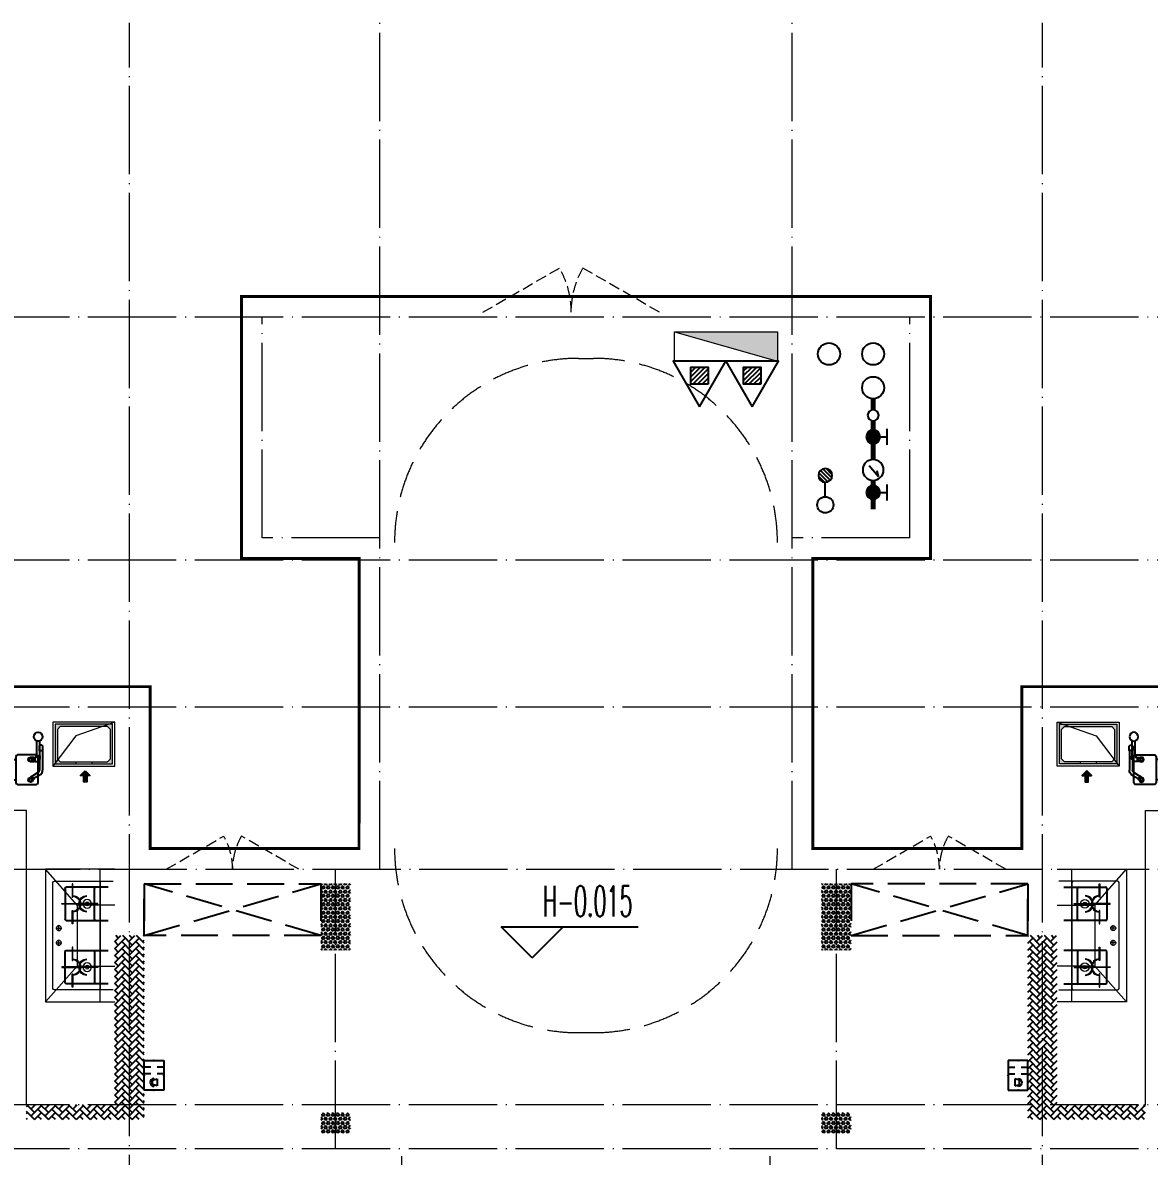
# Model space of a CAD drawing. Extents: x 27938 to 983267, y -209821 to 1628073.
# Drawn here: x 690791 to 698442, y -169785 to -162085 of the extents above; entities that cross this region are included whole.
import ezdxf
from ezdxf.enums import TextEntityAlignment as Align

# ---------------------------------------------------------------- set-up
doc = ezdxf.new("R2010")
doc.units = 0
doc.header["$LTSCALE"] = 1000
doc.header["$MEASUREMENT"] = 0
for name, pattern in [('A户型$0$DASH', [0.35, 0.25, -0.1]), ('DASH', [0.35, 0.25, -0.1]), ('DOTE', [2.4200000000000004, 2, -0.2, 0.02, -0.2])]:
    doc.linetypes.add(name, pattern=pattern)
for name, color, linetype in [('3.5方案汇报，与郭总、侯月琴确定户型_t8$0$2020.03.04 -1安徽标准化洋房户型(UA）_t8_t8$0$看线', 154, 'Continuous'), ('5fur', 250, 'Continuous'), ('AH-FURNITURE', 1, 'Continuous'), ('DIM_ELEV', 3, 'Continuous'), ('EQUIP-安防', 3, 'Continuous'), ('EQUIP_地漏', 7, 'Continuous'), ('EQUIP_消防', 7, 'Continuous'), ('VPIPE-凝结', 150, 'Continuous'), ('VPIPE-废水', 31, 'Continuous'), ('VPIPE-消防', 1, 'TG_X'), ('VPIPE-给水', 3, 'TG_J'), ('保温', 6, 'Continuous'), ('建筑-排气道', 9, 'Continuous'), ('污水', 3, 'Continuous'), ('给水', 4, 'Continuous')]:
    doc.layers.add(name, color=color, linetype=linetype)
for name, color, linetype, lineweight in [('DOTE', 19, 'DOTE', 9), ('EQUIP_消火栓', 242, 'Continuous', 18), ('LVTRY', 1, 'Continuous', 13), ('PUB_HATCH', 8, 'Continuous', 9), ('STAIR', 2, 'Continuous', 18), ('WINDOW', 144, 'Continuous', 15), ('平面-空调预留孔', 173, 'Continuous', 15), ('立面-洞口示意', 152, 'Continuous', 13)]:
    doc.layers.add(name, color=color, linetype=linetype, lineweight=lineweight)
doc.styles.add('_TCH_DIM', font='SIMPLEX.shx', dxfattribs={"width": 0.7, "bigfont": 'GBCBIG.shx'})
doc.styles.add('_TEL_DIM', font='SIMPLEX', dxfattribs={"width": 0.8, "height": 3.5, "bigfont": 'HZTXT'})
doc.styles.add('DIM_FONT', font='SIMPLEX.shx', dxfattribs={"width": 0.56})
doc.styles.add('TG_LINETYPE', font='SIMPLEX', dxfattribs={"width": 0.8, "height": 3, "bigfont": 'HZTXT'})
doc.linetypes.add('TG_J', pattern='A,2,-0.22,["J",TG_LINETYPE,S=0.1,R=0,X=-0.18,Y=-0.15],0', length=2.22)
doc.linetypes.add('TG_X', pattern='A,4,-0.3,["X",TG_LINETYPE,S=0.1,R=0,X=-0.23,Y=-0.15],0', length=4.3)
pattern_1 = [(45, (0, 0), (0, 47.41575231924514), [100.584, -33.528]), (135, (23.70786, 23.70786), (3.05311331771918e-15, 47.41575231924513), [100.584, -33.528])]
pattern_2 = [(90, (0, 0), (-16.49778, 1.010197673501861e-15), [9.525, -19.05]), (210, (0, 0), (8.248889999999996, -14.28749658604684), [9.525, -19.05]), (150, (5.83238038093927e-16, 9.525), (-8.248890000000003, -14.28749658604684), [9.525, -19.05])]

# ---------------------------------------------------------------- blocks, each defined once
blk = doc.blocks.new('GFDGDGRDGRDG')
at = {"layer": 'DOTE', "linetype": 'DOTE', "ltscale": 0.3}
for p, q in [((584693.6727573578, 360558.3317887957), (584693.6727573578, 376108.3318260653)), ((586393.6739016979, 370358.3317887944), (586393.6739016979, 376108.3318260652)), ((589193.6739016979, 370358.3317887944), (589193.6739016979, 376108.3318260652)), ((590893.6727573577, 360558.3317887957), (590893.6727573578, 376108.3318260653)), ((626393.6739016926, 374108.3318260654), (573593.6739016977, 374108.3318260652)), ((585593.6739016979, 372608.3318260652), (585593.6739016979, 374108.3318260652)), ((589993.673901698, 372608.3318260652), (589993.673901698, 374108.3318260652)), ((586393.6739016979, 372608.3318260651), (585593.6739016979, 372608.3318260652)), ((589993.6739016979, 372608.331826065), (589193.6739016977, 372608.3318260651)), ((626393.6739016926, 372458.3318214077), (573593.6739016977, 372458.3318214077)), ((626393.6739016926, 371458.3317887855), (573593.6739016977, 371458.3317887856)), ((573593.6739016977, 370358.3317887947), (626393.6739016925, 370358.3317887948)), ((586093.6727573578, 368458.3321396253), (586093.6727573579, 370358.3317887947)), ((589493.6727573576, 368458.3321396253), (589493.6727573575, 370358.3317887947)), ((626393.6739016925, 368758.3321396255), (573593.6739016977, 368758.3321396253)), ((626393.6739016925, 368458.3321396253), (573593.6739016977, 368458.3321396253)), ((586543.6727573578, 366358.3321396253), (586543.6727573579, 368458.3321396253)), ((589043.6727573577, 366358.3321396253), (589043.6727573577, 368458.3321396253))]:
    blk.add_line(p, q, dxfattribs=at)
blk = doc.blocks.new('VDGVDVXVE')
at = {"layer": '5fur', "linetype": 'A户型$0$DASH'}
blk.add_line((584793.6734405416, 369908.3288202945), (585993.6729037969, 370258.3320387355), dxfattribs=at)
for points in [[(584793.6734405446, 370258.3323639112), (584793.6734405416, 369908.3288202945), (584793.6734405423, 370258.3322235735), (585993.6729037894, 370258.3322352271), (585993.6729037864, 369908.3286916104), (584793.6734405416, 369908.3288202945)], [(585993.6729037864, 369908.3286916104), (584793.6734405458, 370258.3322235739)]]:
    blk.add_lwpolyline(points, dxfattribs=at)
blk = doc.blocks.new('A$C60D053AF')
at = {"layer": 'AH-FURNITURE', "color": 8}
for p, q in [((192.50000075961, -70.99998518347275), (327.5735938884318, -70.99998518347275)), ((232.5000007597264, -89.99999966996256), (128.2842720070621, -89.99999966996256)), ((232.5000007597264, -109.9999996698461), (128.2842720075278, -109.9999996699626)), ((192.50000075961, -90.99998518347275), (327.5735938884318, -90.99998518347275)), ((245.0000007597264, -129.4999851834727), (245.0000007597264, -122.4999996698461)), ((265.0000007597264, -129.4999851834727), (265.0000007597264, -122.4999996698461)), ((341.7157295121578, -96.85784955974668), (370.0190303710988, -143.1611504186876)), ((355.8578651358839, -82.71571393602062), (384.1611659948248, -129.0190147949615)), ((255.0000007597264, -280.9999851834727), (255.0000007597264, -250.9999851834727)), ((255.0000007597264, -280.9999851834727), (393.0000007597264, -280.9999851834727)), ((393.0000007597264, -280.9999851834727), (393.0000007597264, -250.9999851834727))]:
    blk.add_line(p, q, dxfattribs=at)
for points in [[(170.00000075961, -67.99998518347275, 1), (170.00000075961, -93.99998518358916), (192.50000075961, -93.99998518347275), (192.50000075961, -67.99998518347275)], [(234.0000007597264, -250.9999851834727), (414.0000007597264, -250.9999851834727, 0.4142135623730951), (424.0000007597264, -240.9999851834727), (424.0000007597264, -110.9999851834727, 0.4142135623730951), (414.0000007597264, -100.9999851834727), (234.0000007597264, -100.9999851834727, 0.4142135623730951), (224.0000007597264, -110.9999851834727), (224.0000007597264, -240.9999851834727, 0.4142135623730951)], [(268.0000007597264, -122.4999996698461), (268.0000007597264, -106.9999996698461, 0.4142135623724265), (248.0000007597264, -86.99999966984615), (232.5000007597264, -86.99999966984615), (232.50000075961, -112.9999996698461), (242.0000007597264, -112.9999996698461), (242.0000007597264, -122.4999996698461)], [(242.0000007597264, -151.9999851834727, 1), (268.0000007597264, -151.9999851834727), (268.0000007597264, -129.4999851834727), (242.0000007597264, -129.4999851834727)], [(383.8076126043452, -161.1923733388539, 1), (402.192388915224, -142.8075970279751), (386.2824863384012, -126.8976944513852), (367.8977100276388, -145.282470762264)]]:
    blk.add_lwpolyline(points, format="xyb", close=True, dxfattribs=at)
for centre, radius in [((100.0000007598428, -99.99999967066105), 30), ((255.0000007597264, -151.9999851834727), 15), ((255.0000007597264, -151.9999851834727), 10), ((393.0000007597264, -151.9999851834727), 15), ((393.0000007597264, -151.9999851834727), 10)]:
    blk.add_circle(centre, radius, dxfattribs=at)
for radius in [40, 20]:
    blk.add_arc((327.5735938884318, -110.9999851834727), radius, 45, 90, dxfattribs=at)
blk = doc.blocks.new('*U67')
h = blk.add_hatch(color=5)
h.set_gradient(color1=(0, 0, 255), rotation=180, tint=1)
h.paths.add_polyline_path([(3.524958103184869e-15, -2.819966482547906e-15), (-6.350000000000009, -6.349999999999992), (-6.350000000000001, -2.159000000000014), (-15, -2.158999999999999), (-14.99999999999999, 2.159000000000044), (-6.349999999999993, 2.159000000000029), (-6.349999999999985, 6.350000000000009)])
at = {"color": 0, "linetype": 'Continuous'}
blk.add_lwpolyline([(3.524958103184869e-15, -2.819966482547906e-15), (-6.350000000000009, -6.349999999999992), (-6.350000000000001, -2.159000000000014), (-15, -2.158999999999999), (-14.99999999999999, 2.159000000000044), (-6.349999999999993, 2.159000000000029), (-6.349999999999985, 6.350000000000009)], close=True, dxfattribs=at)
blk = doc.blocks.new('sgrsefv')
at = {"layer": 'PUB_HATCH'}
blk.add_hatch(color=256, dxfattribs=at).paths.add_polyline_path([(1112933.294422049, 840916.328306399), (1112933.294422049, 840646.328306399), (1113073.294422049, 840646.328306399), (1113073.294422049, 840661.328306399), (1112968.294422049, 840661.328306399), (1112948.294422049, 840681.328306399), (1112948.294422049, 840881.328306399), (1112968.294422049, 840901.328306399), (1113288.294422049, 840901.328306399), (1113308.294422049, 840881.328306399), (1113308.294422049, 840681.328306399), (1113288.294422049, 840661.328306399), (1113183.294422049, 840661.328306399), (1113183.294422049, 840646.328306399), (1113323.294422049, 840646.328306399), (1113323.294422049, 840916.328306399)])
at = {"layer": 'LVTRY', "color": 1}
for p, q in [((1113073.294422049, 840661.328306399), (1113073.294422049, 840646.328306399)), ((1113183.294422049, 840661.328306399), (1113183.294422049, 840646.328306399))]:
    blk.add_line(p, q, dxfattribs=at)
for points in [[(1112918.294422049, 840931.328306399), (1113338.294422049, 840931.328306399), (1113338.294422049, 840631.328306399), (1112918.294422049, 840631.328306399)], [(1112933.294422049, 840916.328306399), (1113323.294422049, 840916.328306399), (1113323.294422049, 840646.328306399), (1112933.294422049, 840646.328306399)], [(1113288.294422049, 840661.328306399), (1112968.294422049, 840661.328306399), (1112948.294422049, 840681.328306399), (1112948.294422049, 840881.328306399), (1112968.294422049, 840901.328306399), (1113288.294422049, 840901.328306399), (1113308.294422049, 840881.328306399), (1113308.294422049, 840681.328306399), (1113288.294422049, 840661.328306399)]]:
    blk.add_lwpolyline(points, close=True, dxfattribs=at)
at = {"layer": '立面-洞口示意'}
blk.add_lwpolyline([(1112918.294422049, 840931.328306399), (1113181.846359163, 840837.3789231421), (1113338.294422049, 840631.328306399)], dxfattribs=at)
at = {"layer": '建筑-排气道', "xscale": -5, "yscale": 5, "zscale": 5, "rotation": 270}
blk.add_blockref('*U67', (1113118.391369574, 840599.0160356248), dxfattribs=at)
blk = doc.blocks.new('rtyg7uyhg')
at = {"layer": 'LVTRY'}
for p, q in [((193590.3031336021, 45458.1133254503), (193590.3030643982, 45069.47696181395)), ((194234.6213208837, 45488.79502889935), (193620.9849572473, 45488.79513816872)), ((193925.7802168131, 45440.40881343969), (193940.0533153456, 45432.16822680717)), ((194265.3030643982, 45069.47684161765), (194265.3031336021, 45458.113205254)), ((193682.3485790417, 45406.97694542356), (193887.8216881326, 45406.97690883528)), ((193896.3984467548, 45429.87059594441), (193857.5823896687, 45326.26016876537)), ((193875.2965560293, 45316.03289288385), (193945.6178257855, 45401.45376218002)), ((194111.8940335871, 45406.97686893496), (194173.2576699507, 45406.97685800815)), ((193620.9848935069, 45130.84059271414), (193620.9849317512, 45345.61331998683)), ((193857.5823896687, 45326.26016876537), (193875.2965560293, 45316.03289288385)), ((194009.6212953876, 45345.61325078298), (194009.6212571432, 45130.84052351015)), ((194050.5303480524, 45130.84051622554), (194050.5303862967, 45345.61324349836)), ((194234.6212953876, 45345.61321071758), (194234.6212571432, 45130.84048344476)), ((193948.2576098526, 45069.47689807355), (193682.3485189436, 45069.47694542356)), ((194173.2576098526, 45069.47685800816), (194111.893973489, 45069.47686893508)), ((193620.9848771165, 45038.79513816872), (194234.621240753, 45038.79502889935))]:
    blk.add_line(p, q, dxfattribs=at)
for centre, radius in [((193866.4394935961, 45437.65873082454), 20.45454545454545), ((193989.1667663234, 45437.6587089707), 20.45454545454545), ((194070.9849481416, 45437.65869440146), 20.45454545454545), ((193815.3030944472, 45238.22692174855), 25.56818181818182), ((194137.4621853563, 45238.2268643822), 25.56818181818182)]:
    blk.add_circle(centre, radius, dxfattribs=at)
for centre, radius, start, end in [((193620.9849517839, 45458.11331998683), 30.68181818181818, 89.99998979807194, 179.9999897972382), ((193915.5529409315, 45422.69466753349), 20.45454545454545, 59.99998980057491, 159.4623117970261), ((193929.8260394641, 45414.45408090108), 20.45454545454545, 320.5376677968172, 59.99998980057491), ((194234.6213154203, 45458.11321071746), 30.68181818181818, 359.9999897972382, 89.99998979807194), ((193682.3485681149, 45345.61330905991), 61.36363636363636, 89.99998979807194, 179.9999897972382), ((193948.2576590239, 45345.6132617099), 61.36363636363636, 359.9999897972382, 89.99998979807194), ((194111.8940226603, 45345.61323257144), 61.36363636363636, 89.99998979807194, 179.9999897972382), ((194173.2576590239, 45345.6132216445), 61.36363636363636, 359.9999897972382, 89.99998979807194), ((193682.3485298705, 45130.84058178721), 61.36363636363636, 179.9999897972382, 269.9999897980719), ((193948.2576207797, 45130.8405344372), 61.36363636363636, 269.9999897980719, 359.9999897972382), ((194111.893984416, 45130.84050529861), 61.36363636363636, 179.9999897972382, 269.9999897980719), ((194173.2576207797, 45130.84049437181), 61.36363636363636, 269.9999897980719, 359.9999897972382), ((193620.9848825799, 45069.47695635049), 30.68181818181818, 179.9999897972382, 269.9999897980719), ((194234.6212462163, 45069.47684708112), 30.68181818181818, 269.9999897980719, 359.9999897972382)]:
    blk.add_arc(centre, radius, start, end, dxfattribs=at)
at = {"layer": 'LVTRY', "style": 'DIM_FONT', "width": 0.8, "flags": 9}
for tag in ['XSIZE', 'YSIZE']:
    blk.add_attdef(tag, (193927.8031388824, 45487.7665121054), '', height=0.5, rotation=89.99998979807198, dxfattribs=at)
blk = doc.blocks.new('A-Kitchen-7')
at = {"layer": 'LVTRY'}
for p, q in [((-518.6581278588565, 779.725278688129), (-7.244008776673581, 834.3051076843403)), ((-515, 756.005706589378), (-518.6581278588565, 779.725278688129)), ((-3.585880917788018, 810.5855355854728), (-515, 756.005706589378)), ((-29.12075551546877, 766.9560861630598), (-35.20590834700852, 806.4126680237241)), ((-7.244008776673581, 834.3051076843403), (-3.585880917788018, 810.5855355854728)), ((515, 780), (-5.820766091346741e-11, 780)), ((0, 756.005706589378), (-5.820766091346741e-11, 780)), ((515, 756.005706589378), (515, 780)), ((515, 756.005706589378), (-515, 756.005706589378)), ((-515, 756.005706589378), (-515, 40)), ((-485.6368437646597, 760.5342107040924), (-484.9384396369278, 756.005706589378)), ((-29.12075551543967, 766.9560861630598), (-112.0975807690556, 756.005706589378)), ((515, 40), (515, 756.005706589378)), ((-515, 40), (515, 40))]:
    blk.add_line(p, q, dxfattribs=at)
blk.add_lwpolyline([(-468.9430810984049, 40), (-468.9430810984049, 0), (468.9430810984049, 0), (468.9430810984632, 40)], close=True, dxfattribs=at)
blk = doc.blocks.new('FRSDFDGDGDRGDR')
at = {"layer": '平面-空调预留孔'}
for p, q in [((699612.3179923807, 775043.9561356568), (699612.3179923807, 775441.1561356868)), ((699618.9179923869, 775447.756135683), (699746.3179923192, 775447.756135683)), ((699746.3179923192, 775447.756135683), (699746.3179923192, 775355.3561357355)), ((699719.9179922946, 775342.156135743), (699719.9179922946, 775142.9561356006)), ((699726.5179923008, 775348.7561357393), (699739.7179923131, 775348.7561357393)), ((699726.5179923008, 775136.3561356043), (699739.7179923131, 775136.3561356043)), ((699746.3179923192, 775129.7561356081), (699746.3179923192, 775037.3561356605)), ((699746.3179923192, 775037.3561356605), (699618.9179923869, 775037.3561356605))]:
    blk.add_line(p, q, dxfattribs=at)
blk.add_lwpolyline([(699766.1179923377, 775166.7161355871), (699792.5179923623, 775153.5161355946), (699792.5179923623, 775057.1561356493), (699766.1179923377, 775043.9561356568), (699766.1179923377, 775017.5561356718), (699618.9179923869, 775017.5561356718, -0.4142135623730951), (699592.5179923623, 775043.9561356568), (699592.5179923623, 775441.1561356868, -0.4142135623730951), (699618.9179923869, 775467.5561356718), (699766.1179923377, 775467.5561356718), (699766.1179923377, 775441.1561356868), (699792.5179923623, 775427.9561356943), (699792.5179923623, 775331.596135749), (699766.1179923377, 775318.3961357565)], format="xyb", close=True, dxfattribs=at)
for centre, radius in [((699739.7179923131, 775331.596135749), 10.55999999400228), ((699739.7179923131, 775243.1561357992), 15.83999999100342), ((699739.7179923131, 775153.5161355946), 10.55999999400228)]:
    blk.add_circle(centre, radius, dxfattribs=at)
for centre, radius, start, end in [((699618.917992382, 775441.1561356819), 6.600000001199078, 89.99999995997936, 179.9999999533093), ((699726.5179922959, 775342.1561357381), 6.600000001199078, 89.99999995997936, 179.9999999533093), ((699739.717992318, 775355.3561357405), 6.600000001206354, 269.9999999599793, 359.9999999533093), ((699726.5179922959, 775142.9561356056), 6.600000001199078, 180.0000000400206, 270.0000000533608), ((699739.717992318, 775129.7561356032), 6.600000001206354, 4.002063966804346e-08, 90.00000005336085), ((699618.917992382, 775043.9561356618), 6.600000001199078, 180.0000000400206, 270.0000000533608)]:
    blk.add_arc(centre, radius, start, end, dxfattribs=at)
blk = doc.blocks.new('vcxvcdfvdxv')
at = {"layer": 'LVTRY', "color": 251}
for p, q in [((582293.6739017004, 370358.3313388836), (582763.883388323, 370358.3313388836)), ((582393.6739017006, 369458.3313388836), (582393.6739017006, 370358.3313388836)), ((582547.9432872576, 370115.375605545), (582763.883388323, 370358.3313388836)), ((582763.883388323, 370358.3313388836), (582763.883388323, 369458.3313388836)), ((582293.6739017004, 370115.375605545), (582547.9432872576, 370115.375605545)), ((582547.9432872576, 370115.375605545), (582547.9432872576, 369700.2770626678)), ((582547.9432872576, 369700.2770626678), (582293.6739017004, 369700.2770626678)), ((582763.883388323, 369458.3313388836), (582547.9432872576, 369700.2770626678)), ((582763.883388323, 369458.3313388836), (582293.6739017004, 369458.3313388836))]:
    blk.add_line(p, q, dxfattribs=at)
at = {"layer": 'LVTRY'}
for p, q in [((582703.6739017004, 370278.3313388836), (582303.6739017004, 370278.3313388837)), ((582338.6739017004, 370238.3313388838), (582623.6739017004, 370238.3313388837)), ((582338.6739017004, 370233.3313388838), (582623.6739017004, 370233.3313388837)), ((582393.6739017006, 370268.3313388837), (582393.6739017009, 369548.3313388836)), ((582428.6739017006, 370018.3313388837), (582428.6739017006, 370228.3313388838)), ((582433.6739017006, 370018.3313388837), (582433.6739017006, 370228.3313388838)), ((582578.9239017009, 370168.3313388837), (582578.9239017009, 370258.3313388838)), ((582578.9239017009, 370258.3313388838), (582583.4239017009, 370258.3313388838)), ((582583.4239017009, 370258.3313388838), (582583.4239017009, 370168.3313388837)), ((582628.6739017004, 370228.3313388837), (582628.6739017004, 370018.3313388837)), ((582633.6739017004, 370228.3313388837), (582633.6739017004, 370018.3313388837)), ((582713.6739017004, 369548.3313388836), (582713.6739017004, 370268.3313388836)), ((582583.4239017009, 370168.3313388837), (582578.9239017009, 370168.3313388837)), ((582393.6739017006, 369700.2770626678), (582393.6739017006, 370115.375605545)), ((582408.6739017009, 370125.581338884), (582536.1739017009, 370125.581338884)), ((582408.6739017009, 370121.081338884), (582408.6739017009, 370125.581338884)), ((582536.1739017009, 370121.081338884), (582408.6739017009, 370121.081338884)), ((582653.6739017002, 370125.581338884), (582526.1739017002, 370125.581338884)), ((582526.1739017002, 370125.581338884), (582526.1739017002, 370121.081338884)), ((582526.1739017002, 370121.081338884), (582653.6739017002, 370121.081338884)), ((582536.1739017009, 370125.581338884), (582536.1739017009, 370121.081338884)), ((582583.4239017009, 370078.3313388837), (582578.9239017009, 370078.3313388837)), ((582578.9239017009, 370078.3313388837), (582578.9239017009, 369988.3313388836)), ((582583.4239017009, 369988.3313388836), (582583.4239017009, 370078.3313388837)), ((582653.6739017002, 370121.081338884), (582653.6739017002, 370125.581338884)), ((582623.6739017004, 370013.3313388837), (582338.6739017004, 370013.3313388837)), ((582623.6739017004, 370008.3313388837), (582338.6739017004, 370008.3313388837)), ((582578.9239017009, 369988.3313388836), (582583.4239017009, 369988.3313388836)), ((582693.0707053135, 369958.3313388836), (582654.277098086, 369958.3313388836)), ((582673.6739017004, 369938.9345352706), (582673.6739017004, 369977.7281424981)), ((582693.0707053135, 369858.3313388836), (582654.277098086, 369858.3313388836)), ((582673.6739017004, 369838.9345352706), (582673.6739017004, 369877.7281424981)), ((582623.6739017004, 369808.3313388836), (582338.6739017004, 369808.3313388836)), ((582623.6739017004, 369803.3313388836), (582338.6739017004, 369803.3313388836)), ((582428.6739017006, 369798.3313388836), (582428.6739017006, 369588.3313388835)), ((582433.6739017006, 369798.3313388836), (582433.6739017006, 369588.3313388835)), ((582578.9239017009, 369738.3313388836), (582578.9239017009, 369828.3313388836)), ((582578.9239017009, 369828.3313388836), (582583.4239017009, 369828.3313388836)), ((582583.4239017009, 369828.3313388836), (582583.4239017009, 369738.3313388836)), ((582628.6739017004, 369588.3313388836), (582628.6739017004, 369798.3313388836)), ((582633.6739017004, 369588.3313388836), (582633.6739017004, 369798.3313388836)), ((582536.1739017009, 369695.5813388834), (582408.6739017009, 369695.5813388834)), ((582408.6739017009, 369695.5813388834), (582408.6739017009, 369691.0813388834)), ((582408.6739017009, 369691.0813388834), (582536.1739017009, 369691.0813388834)), ((582526.1739017002, 369691.0813388834), (582526.1739017002, 369695.5813388834)), ((582526.1739017002, 369695.5813388834), (582653.6739017002, 369695.5813388834)), ((582653.6739017002, 369691.0813388834), (582526.1739017002, 369691.0813388834)), ((582536.1739017009, 369691.0813388834), (582536.1739017009, 369695.5813388834)), ((582583.4239017009, 369738.3313388836), (582578.9239017009, 369738.3313388836)), ((582653.6739017002, 369695.5813388834), (582653.6739017002, 369691.0813388834)), ((582583.4239017009, 369648.3313388836), (582578.9239017009, 369648.3313388836)), ((582578.9239017009, 369648.3313388836), (582578.9239017009, 369558.3313388836)), ((582583.4239017009, 369558.3313388836), (582583.4239017009, 369648.3313388836)), ((582303.6739017006, 369538.3313388836), (582703.6739017004, 369538.3313388836)), ((582338.6739017004, 369583.3313388835), (582623.6739017004, 369583.3313388836)), ((582338.6739017004, 369578.3313388835), (582623.6739017004, 369578.3313388836)), ((582578.9239017009, 369558.3313388836), (582583.4239017009, 369558.3313388836))]:
    blk.add_line(p, q, dxfattribs=at)
blk.add_lwpolyline([(582893.6745530913, 368758.3321396253), (582893.6730472749, 370758.3318103083), (583993.67365636, 370758.3318094082), (583993.67365636, 369632.3321396134)], dxfattribs=at)
for centre, radius in [((582481.1739017004, 370123.3313388837), 29.7), ((582481.1739017004, 370123.3313388837), 11.7), ((582673.6739017004, 369958.3313388836), 16.99680361435897), ((582673.6739017004, 369858.3313388836), 16.99680361435897), ((582481.1739017004, 369693.3313388836), 29.7), ((582481.1739017004, 369693.3313388836), 11.7)]:
    blk.add_circle(centre, radius, dxfattribs=at)
for centre, radius, start, end in [((582403.6739017006, 370268.3313388837), 10, 90, 180), ((582438.6739017006, 370228.3313388838), 10, 90, 180), ((582438.6739017006, 370228.3313388838), 5, 90, 180), ((582623.6739017004, 370228.3313388837), 10, 0, 90), ((582623.6739017004, 370228.3313388837), 5, 0, 90), ((582703.6739017004, 370268.3313388836), 10, 0, 90), ((582481.1739017004, 370123.3313388837), 56.7, 2.274239183904374, 87.72576081585424), ((582481.1739017004, 370123.3313388837), 52.2, 2.470411041441713, 87.52958895835897), ((582581.1739017006, 370123.3313388837), 56.7, 92.27423918414576, 177.7257608160956), ((582581.1739017006, 370123.3313388837), 52.2, 92.47041104164106, 177.5295889585583), ((582481.1739017004, 370123.3313388837), 56.7, 272.2742391841458, 357.7257608160956), ((582481.1739017004, 370123.3313388837), 52.2, 272.4704110416411, 357.5295889585583), ((582581.1739017006, 370123.3313388837), 56.7, 182.2742391839044, 267.7257608158542), ((582581.1739017006, 370123.3313388837), 52.2, 182.4704110414417, 267.5295889583589), ((582438.6739017006, 370018.3313388837), 10, 180, 270), ((582438.6739017006, 370018.3313388837), 5, 180, 270), ((582623.6739017004, 370018.3313388837), 5, 270, 0), ((582623.6739017004, 370018.3313388837), 10, 270, 0), ((582438.6739017006, 369798.3313388836), 10, 90, 180), ((582438.6739017006, 369798.3313388836), 5, 90, 180), ((582623.6739017004, 369798.3313388836), 10, 0, 90), ((582623.6739017004, 369798.3313388836), 5, 0, 90), ((582481.1739017004, 369693.3313388836), 56.7, 2.274239183904374, 87.72576081585424), ((582481.1739017004, 369693.3313388836), 52.2, 2.470411041441713, 87.52958895835897), ((582481.1739017004, 369693.3313388836), 56.7, 272.2742391841458, 357.7257608160956), ((582481.1739017004, 369693.3313388836), 52.2, 272.4704110416411, 357.5295889585583), ((582581.1739017006, 369693.3313388836), 56.7, 92.27423918414576, 177.7257608160956), ((582581.1739017006, 369693.3313388836), 56.7, 182.2742391839044, 267.7257608158542), ((582581.1739017006, 369693.3313388836), 52.2, 92.47041104164106, 177.5295889585583), ((582581.1739017006, 369693.3313388836), 52.2, 182.4704110414417, 267.5295889583589), ((582403.6739017009, 369548.3313388836), 10, 180, 270), ((582438.6739017006, 369588.3313388835), 10, 180, 270), ((582438.6739017006, 369588.3313388835), 5, 180, 270), ((582623.6739017004, 369588.3313388836), 5, 270, 0), ((582623.6739017004, 369588.3313388836), 10, 270, 0), ((582703.6739017004, 369548.3313388836), 10, 270, 0)]:
    blk.add_arc(centre, radius, start, end, dxfattribs=at)
for name, p in [('sgrsefv', (-530624.6205203602, -469572.9969639697)), ('rtyg7uyhg', (389578.3697712127, 325769.5368680147))]:
    blk.add_blockref(name, p)
at = {"rotation": 90}
blk.add_blockref('FRSDFDGDGDRGDR', (1359511.228993806, -328434.1866499329), dxfattribs=at)
at = {"xscale": -1, "rotation": 90}
blk.add_blockref('A$C60D053AF', (582713.6739016887, 371358.3318230967), dxfattribs=at)
at = {"layer": 'LVTRY', "color": 1, "extrusion": (0, 0, -1), "xscale": -0.7999999999883585, "yscale": 0.7999999999883585, "zscale": -0.7999999999883585, "rotation": 270}
blk.add_blockref('A-Kitchen-7', (-584593.6745144536, 369220.3321396194), dxfattribs=at)
blk = doc.blocks.new('$TwtSys$00000434')
for p, q in [((-0.5, 0.5), (-0.5, -0.5)), ((-0.5, -0.5), (0.5, 0.5)), ((0.5, 0.5), (-0.5, 0.5)), ((0.5, -0.5), (0.5, 0.5)), ((-0.5, -0.5), (0.5, -0.5))]:
    blk.add_line(p, q)
blk.add_solid([(0.5, -0.5), (0.5, 0.5), (-0.5, -0.5)])
blk = doc.blocks.new('VDVDVDCZSCCS')
at = {"layer": '保温', "linetype": 'Continuous', "ltscale": 10}
h = blk.add_hatch(dxfattribs=at)
h.set_pattern_fill('HEX', color=251, scale=10, angle=90, style=0)
h.set_pattern_definition(pattern_2)
h.paths.add_polyline_path([(546716.6767540461, 372073.726073777), (546916.6767377367, 372073.7260737643), (546916.5775486856, 372523.718799056), (546716.5775649949, 372523.7189957009)])
h = blk.add_hatch(dxfattribs=at)
h.set_pattern_fill('HEX', color=251, scale=10, angle=90, style=0)
h.set_pattern_definition(pattern_2)
h.paths.add_polyline_path([(550316.3932049973, 372073.7718245778), (550116.3932213713, 372073.7667407428), (550116.4809720062, 372523.7594684104), (550316.4809556273, 372523.7647488776)])
at = {"layer": '保温', "linetype": 'ByBlock', "ltscale": 10}
h = blk.add_hatch(dxfattribs=at)
h.set_pattern_fill('AR-HBONE', color=251, scale=55)
h.set_pattern_definition(pattern_1)
h.paths.add_polyline_path([(545316.5784546637, 372173.7276961684), (545316.674815468, 370923.7248925307), (545516.6747991588, 370923.7246958858), (545516.578448587, 372173.7275977281)])
h = blk.add_hatch(dxfattribs=at)
h.set_pattern_fill('AR-HBONE', color=251, scale=55)
h.set_pattern_definition(pattern_1)
h.paths.add_polyline_path([(551716.5766590091, 372173.7276961713), (551716.480298206, 370923.7248925337), (551516.4803145152, 370923.7246958886), (551516.5766650859, 372173.7275977309)])
h = blk.add_hatch(dxfattribs=at)
h.set_pattern_fill('AR-HBONE', color=251, scale=55)
h.set_pattern_definition(pattern_1)
h.paths.add_polyline_path([(545316.6752008912, 370923.7273937263), (545316.675825911, 371023.7285442877), (544716.6758444337, 371023.7286703843), (544716.6752194138, 370923.7275903712)])
h = blk.add_hatch(dxfattribs=at)
h.set_pattern_fill('AR-HBONE', color=251, scale=55)
h.set_pattern_definition(pattern_1)
h.paths.add_polyline_path([(551716.48216784, 370923.7273937263), (551716.4815428202, 371023.7285442877), (552316.4815242975, 371023.7286703843), (552316.4821493174, 370923.7275903712)])
at = {"layer": '保温', "linetype": 'Continuous', "ltscale": 10}
h = blk.add_hatch(dxfattribs=at)
h.set_pattern_fill('HEX', color=251, scale=10, angle=90, style=0)
h.set_pattern_definition(pattern_2)
h.paths.add_polyline_path([(546716.6777758279, 370823.7204600016), (546916.6777595185, 370823.7204599889), (546916.5739644961, 370973.7260572037), (546716.5739808055, 370973.7262538486)])
h = blk.add_hatch(dxfattribs=at)
h.set_pattern_fill('HEX', color=251, scale=10, angle=90, style=0)
h.set_pattern_definition(pattern_2)
h.paths.add_polyline_path([(550316.4239572502, 370823.7662111802), (550116.4239736242, 370823.7611273452), (550116.5239556374, 370973.76672715), (550316.5239392584, 370973.7720076172)])
blk = doc.blocks.new('A$C2705576B')
at = {"layer": '给水'}
h = blk.add_hatch(color=256, dxfattribs=at)
edge = h.paths.add_edge_path()
edge.add_arc((417.4753939132206, -1741.187018943019), 47.17066666666666, 0, 360)
h = blk.add_hatch(color=256, dxfattribs=at)
edge = h.paths.add_edge_path()
edge.add_arc((794.6793657876551, -1741.187018943019), 47.17066666666666, 0, 360)
for p, q in [((363.1358234086074, -1645.378875686787), (471.8149644187652, -1645.378875686787)), ((417.4753939132206, -1741.187018943019), (417.4753939132206, -1645.378875686787)), ((740.3397952830419, -1645.378875686787), (849.0189362931997, -1645.378875686787)), ((794.6793657876551, -1741.187018943019), (794.6793657876551, -1645.378875686787)), ((525.2828902192414, -1704.277946659364), (564.0495230220258, -1714.966761028394)), ((601.1412538066506, -1768.080788225867), (525.283035626635, -1704.277946659364))]:
    blk.add_line(p, q, dxfattribs=at)
at = {"layer": '给水', "const_width": 35.378}
for points in [[(499.0671900771558, -1741.187018943019), (302.4753939132206, -1741.187018943019)], [(903.4753939132206, -1741.187018943019), (640.5791900772601, -1741.187018943019)], [(1052.830608317163, -1741.187018943019), (978.4711268208921, -1741.187018943019)]]:
    blk.add_lwpolyline(points, dxfattribs=at)
at = {"layer": '给水'}
for centre, radius in [((569.823190077208, -1741.187018943019), 70.756), ((417.4753939132206, -1741.187018943019), 47.17066666666666), ((794.6793657876551, -1741.187018943019), 47.17066666666666), ((940.9753939132206, -1741.187018943019), 37.5)]:
    blk.add_circle(centre, radius, dxfattribs=at)
blk = doc.blocks.new('$TwtSys$00000141')
at = {"color": 1}
for p, q in [((-47.09803151780761, 3.836055847277748), (-5.041545145413693, 45.89254221967349)), ((-47.09803151780761, 3.836055847277748), (-5.041545145413693, 45.89254221967349)), ((-43.60958444554853, -17.52724007043071), (17.52724007042889, 43.60958444554853)), ((-43.60958444554853, -17.52724007043071), (17.52724007042889, 43.60958444554853)), ((-33.23401871576607, -33.23401871577153), (33.23401871576607, 33.23401871576425)), ((-33.23401871576607, -33.23401871576971), (33.23401871576607, 33.23401871576425)), ((-16.17805684451741, -43.53063328177632), (43.79137317708955, 16.43879673983065)), ((-16.17805684451741, -43.53063328177632), (43.79137317708955, 16.43879673983247)), ((5.715553844029273, -46.12975947626182), (46.12974035062325, -5.715572969671484)), ((5.715553844029273, -46.12975947626182), (46.12974035062325, -5.715572969671484))]:
    blk.add_line(p, q, dxfattribs=at)
blk.add_circle((0, -1.818989403545856e-12), 47, dxfattribs=at)
blk.add_circle((0, -1.818989403545856e-12), 47, dxfattribs=at)
blk = doc.blocks.new('$TwtSys$00000546')
h = blk.add_hatch()
h.set_pattern_fill('ANSI31', color=1, scale=200, style=0)
h.set_pattern_definition([(45, (-38543.80223862439, -6670.830405693208), (-17.67766952966369, 17.67766952966369), [])])
h.paths.add_polyline_path([(-64.92232553117356, 173.7449990885525), (64.922325531159, 173.7449990885525), (64.922325531159, 43.90034802621994), (-64.92232553117356, 43.90034802621994)])
at = {"color": 1}
for points in [[(0, 343.6163707387423), (-198.3870041439732, 0), (198.3870041439732, 0)], [(-64.92232553117356, 173.7449990885525), (64.922325531159, 173.7449990885525), (64.922325531159, 43.90034802621994), (-64.92232553117356, 43.90034802621994)]]:
    blk.add_lwpolyline(points, close=True, dxfattribs=at)
blk = doc.blocks.new('$equip$00002628')
at = {"linetype": 'Continuous'}
for p, q in [((-0.624999999998181, 0.4150000000045111), (0.625000000001819, 0.4150000000045111)), ((-0.624999999998181, -0.4150000000045111), (-0.624999999998181, 0.4150000000045111)), ((-0.4717313354612998, 0.009603462141967611), (-0.4090194958534994, 0.009603462141967611)), ((-0.4457289298279647, -0.1375965378647379), (-0.3945289298262651, 0.05760346212991863)), ((-0.3945289298262651, 0.05760346212991863), (-0.3945289298262651, 0.05760346212991863)), ((-0.3945289298262651, 0.05760346212991863), (-0.2057289298081741, 0.05760346212991863)), ((-0.2057289298081741, 0.05760346212991863), (-0.1545289298064745, -0.1375965378647379)), ((-0.1912383637663879, 0.009603462141967611), (-0.1285265242022433, 0.009603462141967611)), ((0.07074779736467462, 0.1292446097322681), (0.07074779736467462, 0.4150000000045111)), ((0.3500291924156045, 0.1292446097322681), (0.3500291924156045, 0.4150000000045111)), ((0.625000000001819, 0.4150000000045111), (0.625000000001819, -0.4150000000045111)), ((0.625000000001819, -0.4150000000045111), (-0.624999999998181, -0.4150000000045111)), ((-0.1545289298064745, -0.1375965378647379), (-0.4457289298279647, -0.1375965378647379)), ((0.07074779736467462, -0.4150000000045111), (0.07074779736467462, -0.1292446097468201)), ((0.3500291924156045, -0.4150000000045111), (0.3500291924156045, -0.1292446097468201))]:
    blk.add_line(p, q, dxfattribs=at)
at = {"const_width": 0.05}
blk.add_lwpolyline([(-0.624999999998181, 0.4150000000045111), (0.625000000001819, 0.4150000000045111), (0.625000000001819, -0.4150000000045111), (-0.624999999998181, -0.4150000000045111), (-0.624999999998181, 0.4150000000045111), (0.625000000001819, 0.4150000000045111)], dxfattribs=at)
at = {"linetype": 'Continuous'}
blk.add_arc((-0.3001289298244956, -0.01143547351603047), 0.1728873113639825, 6.989740462788838, 173.0102595372112, dxfattribs=at)
for p in [(-0.624999999998181, 0), (1.818989403545856e-12, 0.4150000000045111), (1.818989403545856e-12, -0.4150000000045111), (0.625000000001819, -3.637978807091713e-12)]:
    blk.add_point(p)
at = {"color": 7, "style": '_TEL_DIM', "flags": 1}
blk.add_attdef('A', text='', height=2.5e-05, dxfattribs=at).set_placement((1.818989403545856e-12, 0), align=Align.MIDDLE_CENTER)
blk = doc.blocks.new('HGFHGGGDFGRD')
at = {"layer": 'EQUIP-安防', "yscale": 160, "zscale": 160}
for p, xscale, rotation in [((691682.9792502574, 371223.7251452134), 160, 90), ((697550.1758568541, 371223.7251452134), -160, 270)]:
    blk.add_blockref('$equip$00002628', p, dxfattribs=dict(at, xscale=xscale, rotation=rotation))

msp = doc.modelspace()

# ---------------------------------------------------------------- linework, layer by layer
at = {"color": 5, "linetype": 'DASH', "ltscale": 0.8, "const_width": 20}
msp.add_lwpolyline([(682276.5793640243, -166594.8073508333), (691656.578485895, -166594.8126846793), (691656.5776592835, -167694.8077964781), (693075.144715227, -167694.8115514358), (693076.5520463395, -165724.8059082611), (692276.5803114148, -165724.8062594379), (692276.5803114149, -163944.8070332889), (696956.5805982272, -163944.8070332261), (696956.5810437908, -165724.8062594524), (696156.5805456439, -165724.8059082631), (696156.5796058193, -167694.8051836636), (697576.5775056342, -167694.807621895), (697576.5780884174, -166594.8072836025), (700016.5757620339, -166594.8073413112)], dxfattribs=at)
at = {"layer": 'DIM_ELEV'}
for p, q in [((694250.7193058269, -168436.0200098432), (694040.7193058269, -168226.0200098432)), ((694040.7193058269, -168226.0200098432), (694971.6079673431, -168226.0200098432)), ((694250.7193058269, -168436.0200098432), (694460.7193058269, -168226.0200098432))]:
    msp.add_line(p, q, dxfattribs=at)
at = {"layer": 'STAIR', "color": 251, "linetype": 'DASH'}
for points in [[(693316.5798740218, -165614.806594183, -0.4142135623699036), (694566.5798740218, -164364.8065941966), (694666.5798740338, -164364.8065941966, -0.4142135623699035), (695916.5798740338, -165614.806594183)], [(693316.5798760477, -167694.8011190583, 0.4142135623699036), (694566.5798760477, -168944.8011190447), (694666.5798760597, -168944.8011190447, 0.4142135623699035), (695916.5798760597, -167694.8011190583)]]:
    msp.add_lwpolyline(points, format="xyb", dxfattribs=at)
at = {"layer": 'VPIPE-凝结'}
msp.add_line((696241.5806431328, -165304.8064996633), (696241.5806431326, -165206.8064996633), dxfattribs=at)
at = {"layer": 'VPIPE-废水'}
msp.add_circle((696241.5806431328, -165359.8064996633), 55, dxfattribs=at)
at = {"layer": 'VPIPE-消防', "linetype": 'Continuous'}
msp.add_circle((696266.5803121815, -164334.8066843413), 75, dxfattribs=at)
at = {"layer": 'VPIPE-给水', "linetype": 'Continuous'}
for centre in [(696566.5806583094, -164334.8043931058), (696566.580658309, -164564.8043931058)]:
    msp.add_circle(centre, 75, dxfattribs=at)
at = {"layer": 'WINDOW', "color": 250, "linetype": 'DASH', "ltscale": 0.3}
for points in [[(693916.5788793082, -164051.4726714067), (694436.1943110086, -163751.472477241, -0.1316523369510079), (694516.5788792586, -164051.4721490532)], [(695114.7256543753, -164051.4726714067), (694595.1102226749, -163751.472477241, 0.1316523369510079), (694514.7256544249, -164051.4721490532)], [(691766.5878053127, -167834.8075597996), (692156.3409946213, -167609.8799014837, -0.131605288826864), (692216.5878053625, -167834.8075597709)], [(692666.5878054124, -167834.8075597996), (692276.8346161037, -167609.8799014837, 0.131605288826864), (692216.5878053625, -167834.8075597709)], [(696566.5673082677, -167834.8075597996), (696956.3204975764, -167609.8799014837, -0.131605288826864), (697016.5673083175, -167834.8075597709)], [(697466.5673083673, -167834.8075597996), (697076.8141190588, -167609.8799014837, 0.131605288826864), (697016.5673083175, -167834.8075597709)]]:
    msp.add_lwpolyline(points, format="xyb", dxfattribs=at)

# ---------------------------------------------------------------- block references
for name, p in [('VDGVDVXVE', (106822.9047994823, -538193.1391624466)), ('VDVDVDCZSCCS', (146100, -540458.532167915)), ('vcxvcdfvdxv', (115522.9057319397, -538193.1392364649)), ('HGFHGGGDFGRD', (0, -540458.532167915))]:
    msp.add_blockref(name, p)
at = {"xscale": -1}
for name, p in [('vcxvcdfvdxv', (1273710.251671712, -538193.1392364649)), ('VDGVDVXVE', (1282410.250314198, -538193.1391624466))]:
    msp.add_blockref(name, p, dxfattribs=at)
at = {"layer": '3.5方案汇报，与郭总、侯月琴确定户型_t8$0$2020.03.04 -1安徽标准化洋房户型(UA）_t8_t8$0$看线', "ltscale": 10}
msp.add_blockref('GFDGDGRDGRDG', (106822.9047994823, -538193.1391624466), dxfattribs=at)
at = {"layer": 'EQUIP_地漏', "xscale": -1, "rotation": 359.999999999891}
msp.add_blockref('$TwtSys$00000141', (696241.5806431328, -165159.8064996633), dxfattribs=at)
at = {"layer": 'EQUIP_消火栓', "xscale": -700, "yscale": 200, "zscale": 700, "rotation": 180}
msp.add_blockref('$TwtSys$00000434', (695566.5798740352, -164284.8054952176), dxfattribs=at)
at = {"layer": 'EQUIP_消防', "xscale": 0.9, "yscale": 0.9, "zscale": 0.9, "rotation": 180}
for p in [(695388.0315695864, -164384.8025653653), (695745.1281770456, -164384.8025653653)]:
    msp.add_blockref('$TwtSys$00000546', p, dxfattribs=at)
at = {"layer": '污水', "xscale": -1, "rotation": 269.999999999891}
msp.add_blockref('A$C2705576B', (698307.7676772499, -165692.6350014263), dxfattribs=at)

# ---------------------------------------------------------------- texts
at = {"layer": 'DIM_ELEV', "color": 7, "style": '_TCH_DIM', "width": 0.4941176470588236}
msp.add_text('H-0.015', height=208.25, dxfattribs=at).set_placement((694323.407967343, -168155.9500098432))

doc.saveas('drawing.dxf')
